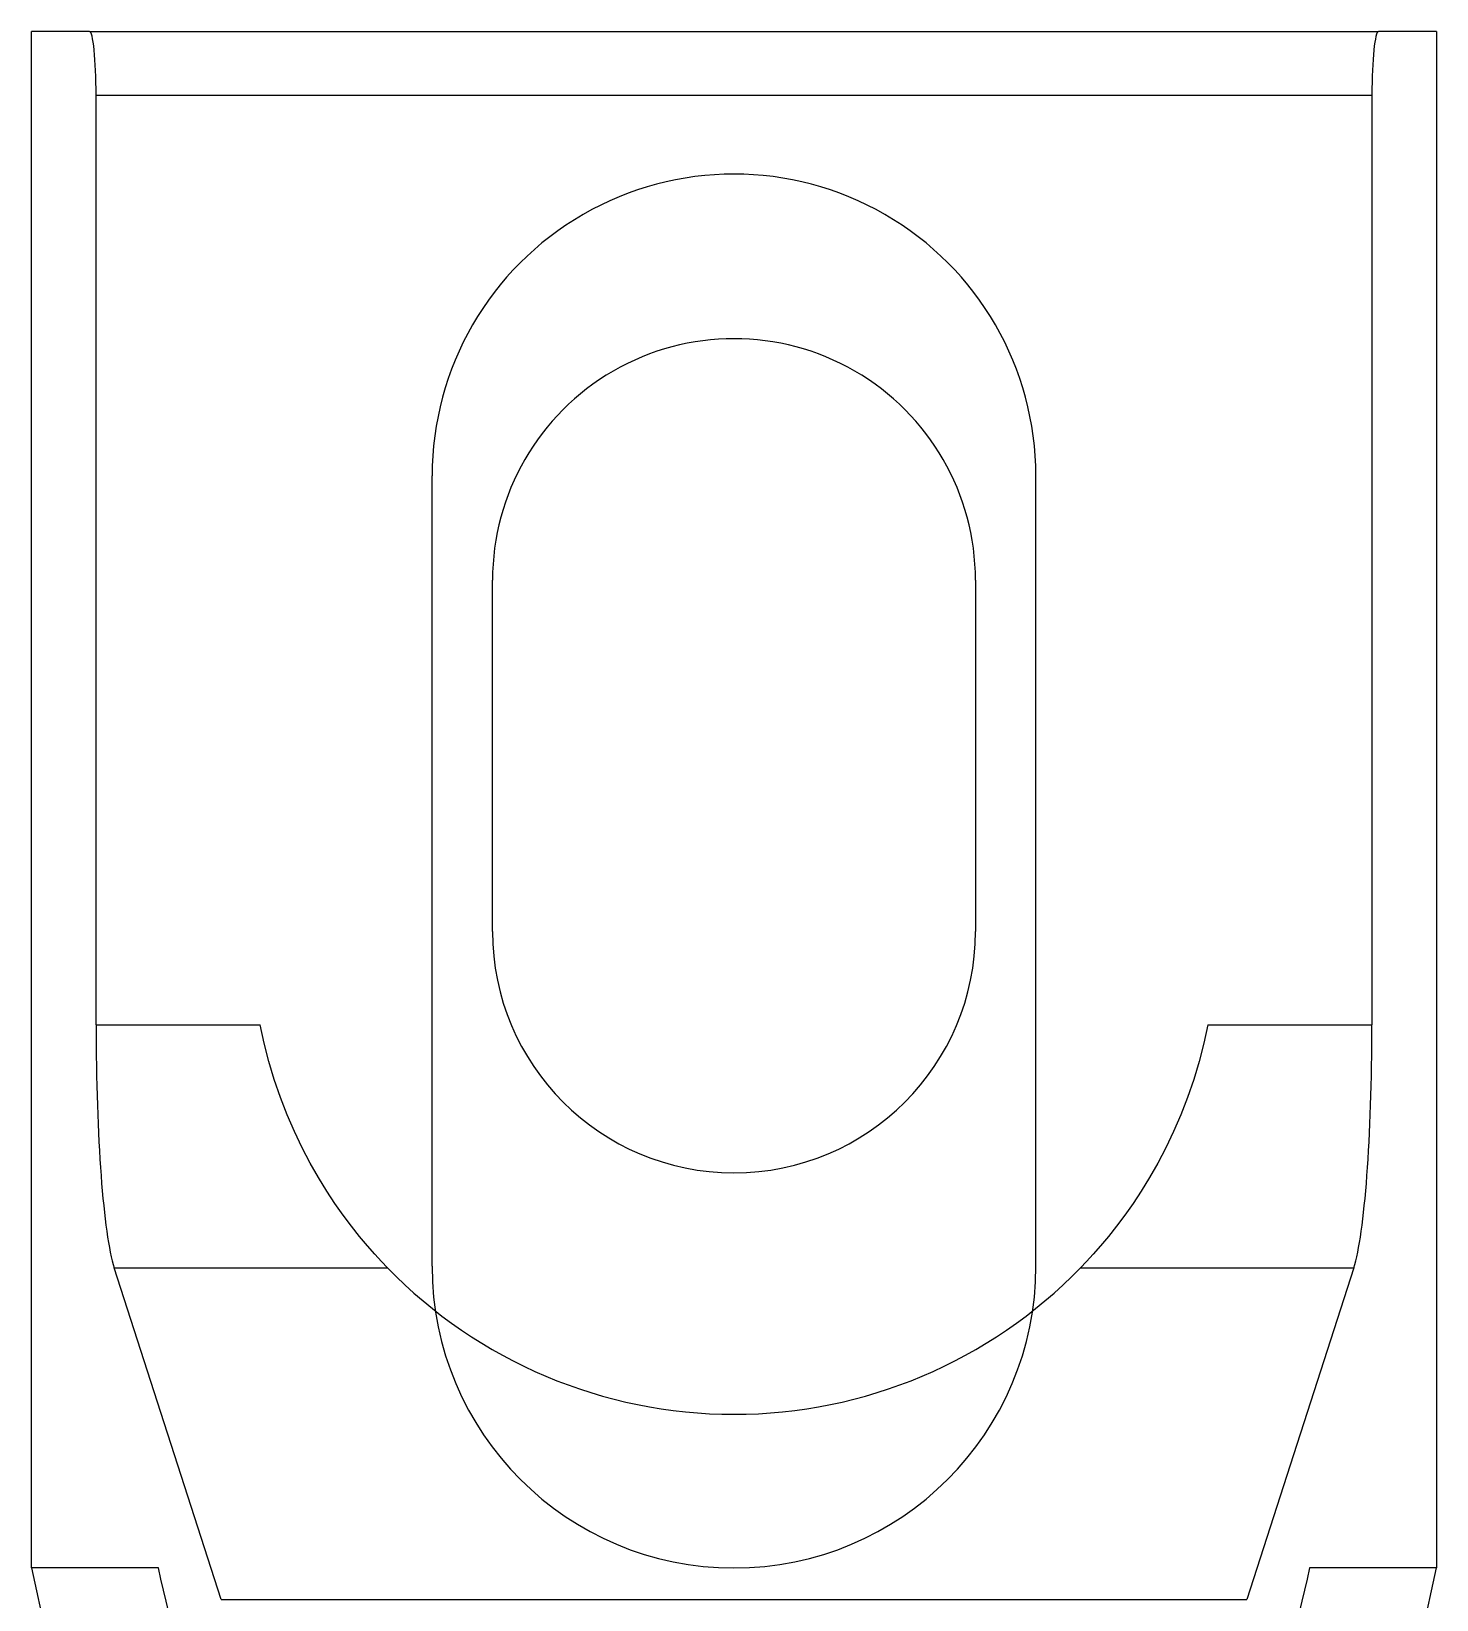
# Model space of a CAD drawing. Header units: millimetres. Extents: x -29 to 3384, y -388 to 1226.
# Drawn here: x 787.35 to 819.35, y -47.41 to -11.69 of the extents above; entities that cross this region are included whole.
import ezdxf

# ---------------------------------------------------------------- set-up
doc = ezdxf.new("R2010")
doc.units = ezdxf.units.MM
doc.layers.add('MAIN-1', color=7, linetype='Continuous')
doc.layers.add('MAIN-2', color=7, linetype='Continuous')

msp = doc.modelspace()

# ---------------------------------------------------------------- linework, layer by layer
at = {"layer": 'MAIN-1'}
for p, q in [((787.34843, -46.69394), (787.34843, -11.69394)), ((788.67382, -11.69394), (787.34843, -11.69394)), ((788.67382, -11.69394), (818.02304, -11.69394)), ((819.34843, -11.69394), (818.02304, -11.69394)), ((819.34843, -11.69394), (819.34843, -46.69394)), ((788.82109, -13.14394), (817.87578, -13.14394)), ((788.82109, -34.32375), (788.82109, -13.14394)), ((817.87578, -13.14394), (817.87578, -34.32375)), ((797.84843, -32.19394), (797.84843, -24.19394)), ((808.84843, -24.19394), (808.84843, -32.19394)), ((788.82109, -34.32375), (792.55659, -34.32375)), ((792.64707, -34.73938), (792.55659, -34.32375)), ((814.14028, -34.32375), (814.0498, -34.73938)), ((814.14028, -34.32375), (817.87578, -34.32375)), ((792.75469, -35.15558), (792.64707, -34.73938)), ((814.0498, -34.73938), (813.94217, -35.15558)), ((792.87886, -35.56856), (792.75469, -35.15558)), ((813.94217, -35.15558), (813.81801, -35.56857)), ((793.01866, -35.9747), (792.87886, -35.56856)), ((813.81801, -35.56857), (813.67821, -35.9747)), ((793.17235, -36.37084), (793.01866, -35.9747)), ((813.67821, -35.9747), (813.52451, -36.37084)), ((793.3381, -36.75389), (793.17235, -36.37084)), ((813.52451, -36.37084), (813.35877, -36.75389)), ((793.51385, -37.12138), (793.3381, -36.75389)), ((813.35877, -36.75389), (813.18302, -37.12138)), ((793.69697, -37.47113), (793.51385, -37.12138)), ((813.18302, -37.12138), (812.9999, -37.47113)), ((793.88474, -37.80095), (793.69697, -37.47113)), ((812.9999, -37.47113), (812.81212, -37.80095)), ((794.07421, -38.10901), (793.88474, -37.80095)), ((812.81212, -37.80095), (812.62266, -38.10901)), ((794.2622, -38.39397), (794.07421, -38.10901)), ((812.62266, -38.10901), (812.43466, -38.39397)), ((794.44771, -38.65746), (794.2622, -38.39397)), ((812.43466, -38.39397), (812.24916, -38.65746)), ((794.63476, -38.90739), (794.44771, -38.65746)), ((794.8199, -39.14119), (794.63476, -38.90739)), ((812.06211, -38.90739), (811.87696, -39.14119)), ((812.24916, -38.65746), (812.06211, -38.90739)), ((794.99898, -39.35537), (794.8199, -39.14119)), ((811.87696, -39.14119), (811.69789, -39.35537)), ((795.16751, -39.54731), (794.99898, -39.35537)), ((795.32101, -39.71461), (795.16751, -39.54731)), ((811.52935, -39.54731), (811.37586, -39.71461)), ((811.69789, -39.35537), (811.52935, -39.54731)), ((789.23302, -39.8553), (795.45517, -39.8553)), ((791.66806, -47.41483), (789.23302, -39.8553)), ((795.45517, -39.8553), (795.32101, -39.71461)), ((811.37586, -39.71461), (811.24169, -39.8553)), ((811.24169, -39.8553), (817.46385, -39.8553)), ((817.46385, -39.8553), (815.02881, -47.41483)), ((787.34843, -46.69394), (788.59096, -52.3885)), ((818.10591, -52.3885), (819.34843, -46.69394)), ((791.66806, -47.41483), (815.02881, -47.41483))]:
    msp.add_line(p, q, dxfattribs=at)
for centre, start, end in [((803.34843, -24.19394), 0, 180.00002), ((803.34843, -32.19394), 180.00002, 0)]:
    msp.add_arc(centre, 5.5, start, end, dxfattribs=at)
for centre, major_axis, ratio, start_param, end_param in [((788.67382, -13.14394), (0, 1.45), 0.1015625, -1.57079633, 0), ((818.02304, -13.14394), (0, -1.45), 0.1015625, -3.14159265, -1.57079633), ((789.41015, -34.32375), (0, -5.8), 0.1015625, -1.57079633, -0.30543262), ((817.28671, -34.32375), (0, 5.8), 0.1015625, -2.83616003, -1.57079633), ((803.34843, -32.19394), (0, 11), 1, 2.34128693, 3.94189838)]:
    msp.add_ellipse(centre, major_axis=major_axis, ratio=ratio, start_param=start_param, end_param=end_param, dxfattribs=at)
at = {"layer": 'MAIN-2'}
for p, q in [((796.47343, -21.81894), (796.47343, -21.81894)), ((796.47343, -39.81894), (796.47343, -21.81894)), ((810.22343, -21.81894), (810.22343, -21.81894)), ((810.22343, -39.81894), (810.22343, -21.81894)), ((797.84843, -24.19394), (797.84843, -24.19394)), ((808.84843, -24.19394), (808.84843, -24.19394)), ((797.84843, -32.19394), (797.84843, -32.19394)), ((808.84843, -32.19394), (808.84843, -32.19394)), ((796.47343, -39.81894), (796.47343, -39.81894)), ((810.22343, -39.81894), (810.22343, -39.81894)), ((790.23954, -46.69394), (787.34843, -46.69394)), ((819.34843, -46.69394), (816.45733, -46.69394))]:
    msp.add_line(p, q, dxfattribs=at)
for centre, start, end in [((803.34843, -21.81894), 0, 180.00002), ((803.34843, -39.81894), 180.00002, 0)]:
    msp.add_arc(centre, 6.875, start, end, dxfattribs=at)
for centre, major_axis, start_param, end_param in [((663.74843, -76.69394), (-130, 0), -2.97255809, -2.90872448), ((942.94843, -76.69394), (130, 0), 2.90872448, 2.97255809)]:
    msp.add_ellipse(centre, major_axis=major_axis, ratio=1, start_param=start_param, end_param=end_param, dxfattribs=at)

doc.saveas('drawing.dxf')
